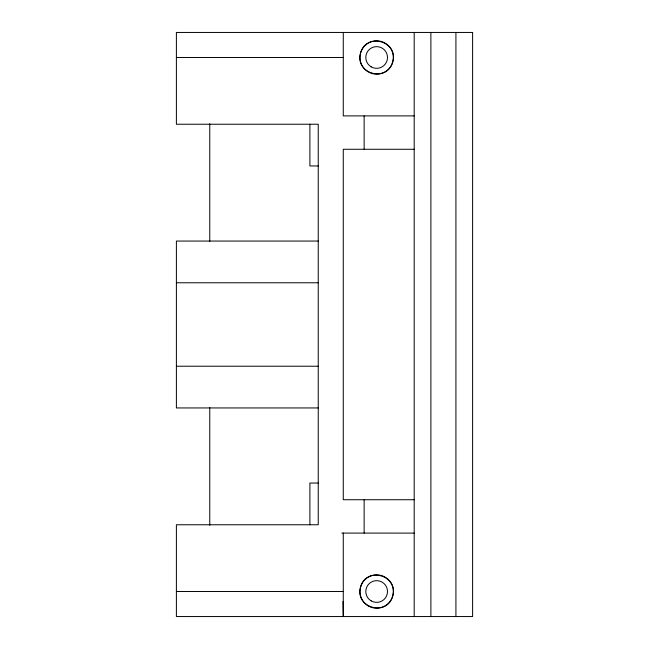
<?xml version="1.0" encoding="UTF-8"?>
<svg xmlns="http://www.w3.org/2000/svg" width="649" height="649" viewBox="0 0 649 649"><rect width="100%" height="100%" fill="white"/><g stroke="black" fill="none" stroke-linecap="round" stroke-linejoin="round"><path stroke-width="0.97" d="M341.788 533.089L414.2 533.105M176.39 57.485L343.272 57.485M414.2 115.895L343.272 115.895L343.272 32.45M414.2 149.27L343.272 149.27L343.272 499.73L414.2 499.73M318.245 165.957L309.898 165.957L309.898 124.235M318.245 241.055L176.39 241.055L176.39 407.945L318.245 407.945M176.39 282.777L318.245 282.777M176.39 366.223L318.245 366.223M318.245 483.043L309.898 483.043L309.898 524.765M176.39 591.515L343.272 591.515M343.005 601.469L343.272 616.55L343.272 533.032M455.923 32.45L455.923 616.55M430.887 32.45L430.887 616.55M414.2 32.45L414.2 616.55M364.138 115.895L364.138 149.27M364.138 499.73L364.138 533.105M209.765 123.716L209.765 241.46M209.765 407.54L209.765 525.284M360.536 53.161C354.711 74.035 387.38 82.788 392.775 61.801C398.591 40.928 365.922 32.174 360.536 53.161M360.536 587.199C354.711 608.072 387.38 616.826 392.775 595.839C398.591 574.965 365.922 566.212 360.536 587.199M472.61 32.45L176.39 32.45L176.39 124.235L318.245 124.235L318.245 524.765L176.39 524.765L176.39 616.55L472.61 616.55L472.61 32.45M371.228 600.909A10.846 10.846 0 0 0 387.502 591.515A10.846 10.846 0 0 0 371.228 582.121A10.846 10.846 0 0 0 371.228 600.909M371.228 66.879A10.846 10.846 0 0 0 387.502 57.485A10.846 10.846 0 0 0 371.228 48.091A10.846 10.846 0 0 0 371.228 66.879M364.852 69.281A16.687 16.687 0 0 0 392.775 61.801A16.687 16.687 0 0 0 372.331 41.366A16.687 16.687 0 0 0 364.852 69.281M368.308 605.971A16.687 16.687 0 0 0 393.343 591.515A16.687 16.687 0 0 0 368.308 577.066A16.687 16.687 0 0 0 368.308 605.971"/></g></svg>
